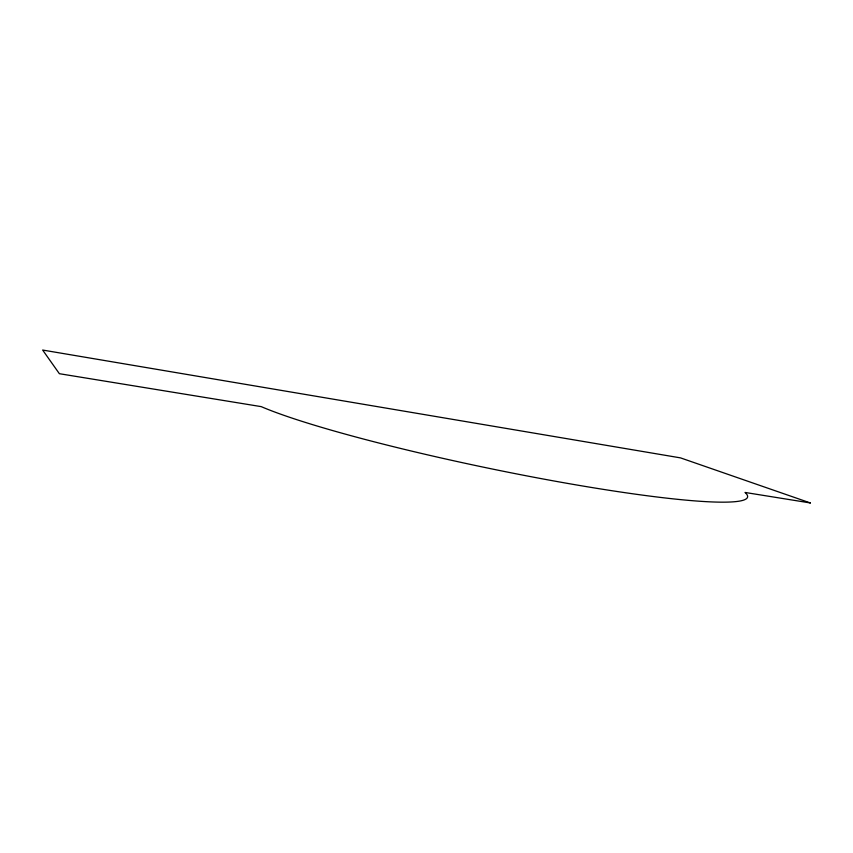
<?xml version="1.0" encoding="UTF-8"?>
<svg xmlns="http://www.w3.org/2000/svg" width="853" height="853" viewBox="0 0 853 853"><rect width="100%" height="100%" fill="white"/><g stroke="black" fill="none" stroke-linecap="round" stroke-linejoin="round"><path stroke-width="1.28" d="M810.35 502.95L745.021 492.448A259.589 24.385 11.7 0 1 564.505 482.862A259.589 24.385 11.7 0 1 261.242 406.636L59.369 373.699L42.65 350.05L680.523 457.88L810.35 502.95"/></g></svg>
